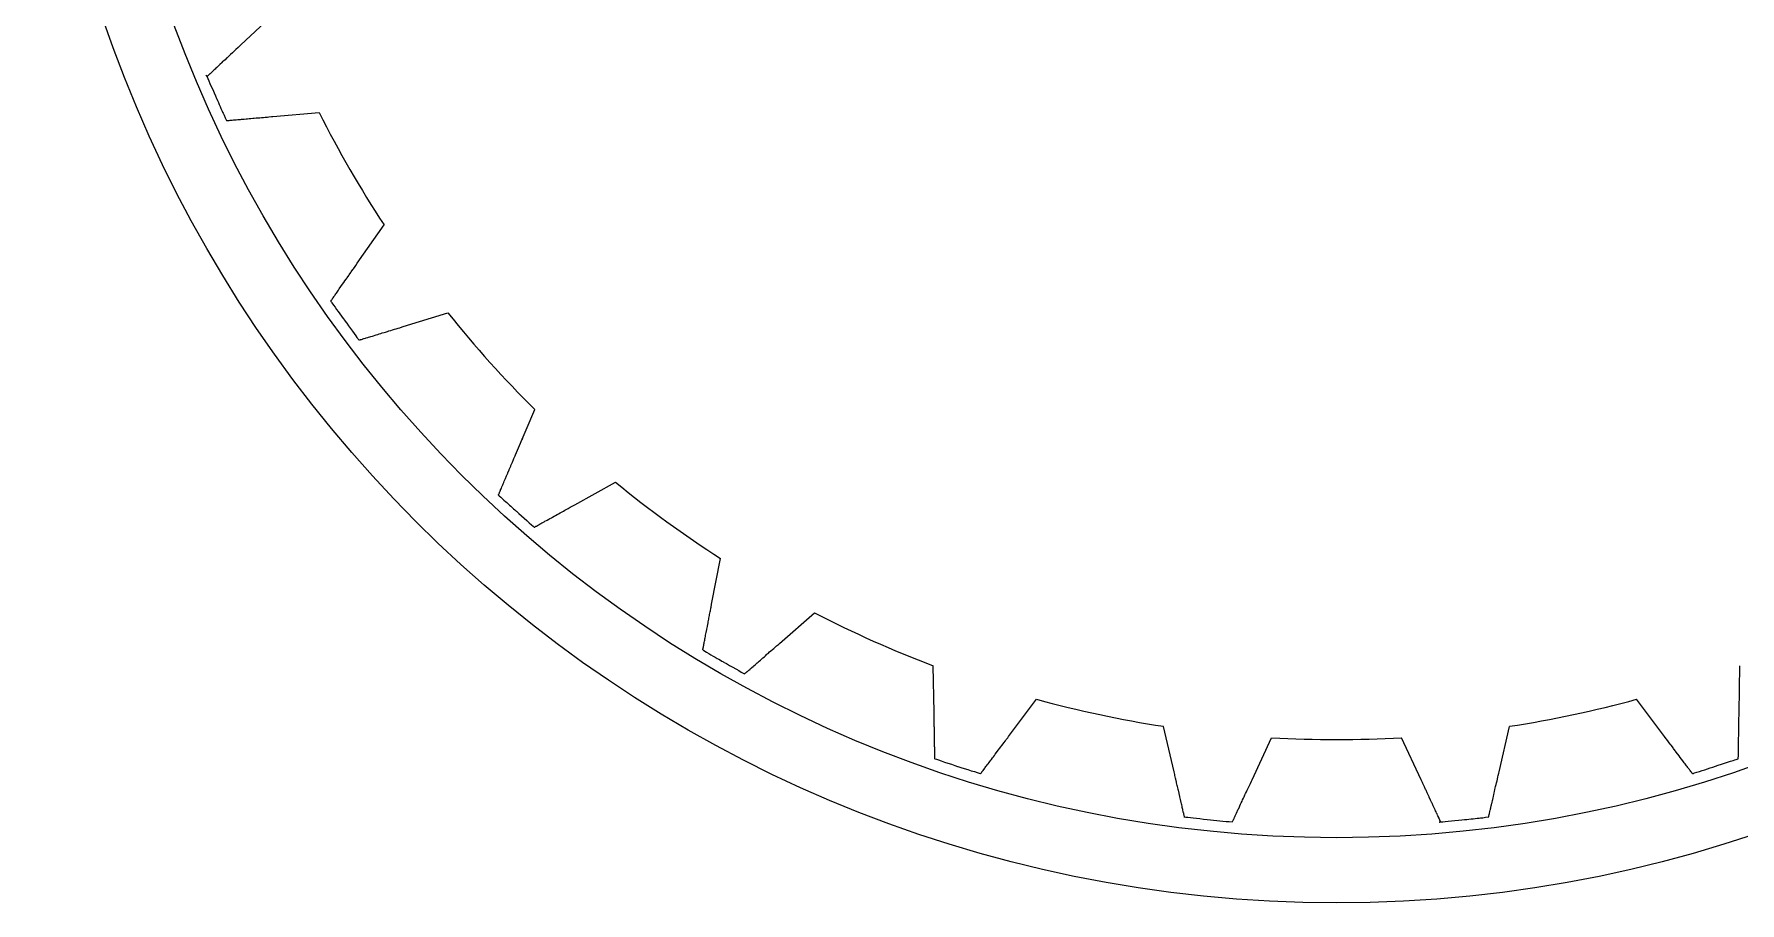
# Model space of a CAD drawing. Header units: millimetres. Extents: x -15 to 15, y -15 to 15.
# Drawn here: x -15 to 4.64, y -15 to -5 of the extents above; entities that cross this region are included whole.
import ezdxf

# ---------------------------------------------------------------- set-up
doc = ezdxf.new("R2010")
doc.units = ezdxf.units.MM

msp = doc.modelspace()

# ---------------------------------------------------------------- linework, layer by layer
at = {"color": 7, "linetype": 'Continuous', "lineweight": 25}
for p, q in [((-11.584, -8.074), (-11.578, -8.082)), ((-11.126, -8.482), (-11.126, -8.482)), ((-9.377, -9.658), (-9.381, -9.666)), ((-9.652, -10.306), (-9.643, -10.314)), ((-9.149, -10.626), (-9.149, -10.626)), ((4.099, -13.512), (4.109, -13.509)), ((1.806, -13.776), (1.806, -13.776))]:
    msp.add_line(p, q, dxfattribs=at)
at = {"color": 7, "linetype": 'Continuous', "lineweight": 25, "flags": 128}
for points in [[(-12.227, -4.759), (-12.619, -5.125), (-12.643, -5.147), (-12.651, -5.155), (-12.676, -5.177), (-12.683, -5.185), (-12.708, -5.207), (-12.715, -5.214), (-12.739, -5.236), (-12.746, -5.243), (-12.769, -5.264), (-12.776, -5.271), (-12.779, -5.274), (-12.805, -5.298), (-12.808, -5.301), (-12.833, -5.324), (-12.835, -5.326), (-12.86, -5.349), (-12.883, -5.371), (-12.896, -5.383), (-12.906, -5.393), (-12.916, -5.402), (-12.927, -5.412), (-12.935, -5.419), (-12.946, -5.429), (-12.951, -5.435), (-12.962, -5.445), (-12.966, -5.448), (-12.974, -5.456), (-12.977, -5.458), (-12.985, -5.466), (-12.988, -5.469), (-12.994, -5.475), (-12.997, -5.477), (-13.001, -5.481), (-13.004, -5.484), (-13.006, -5.486), (-13.008, -5.487), (-13.008, -5.487), (-13.009, -5.489), (-13.01, -5.489), (-13.01, -5.489)], [(-12.784, -5.995), (-12.784, -5.995), (-12.783, -5.995), (-12.782, -5.995), (-12.778, -5.995), (-12.777, -5.995), (-12.771, -5.994), (-12.768, -5.994), (-12.76, -5.993), (-12.757, -5.993), (-12.755, -5.993), (-12.742, -5.992), (-12.739, -5.991), (-12.725, -5.99), (-12.72, -5.99), (-12.705, -5.988), (-12.697, -5.988), (-12.682, -5.986), (-12.68, -5.986), (-12.672, -5.985), (-12.653, -5.984), (-12.643, -5.983), (-12.624, -5.981), (-12.612, -5.98), (-12.592, -5.978), (-12.579, -5.977), (-12.559, -5.976), (-12.543, -5.974), (-12.522, -5.972), (-12.505, -5.971), (-12.483, -5.969), (-12.466, -5.967), (-12.442, -5.965), (-12.425, -5.964), (-12.401, -5.962), (-12.383, -5.96), (-12.357, -5.958), (-12.34, -5.956), (-12.313, -5.954), (-12.296, -5.953), (-12.268, -5.95), (-12.252, -5.949), (-11.718, -5.902)], [(-11.584, -8.074), (-11.584, -8.074), (-11.584, -8.074), (-11.583, -8.072), (-11.583, -8.072), (-11.581, -8.07), (-11.58, -8.067), (-11.578, -8.065), (-11.574, -8.06), (-11.572, -8.057), (-11.567, -8.05), (-11.565, -8.047), (-11.558, -8.037), (-11.556, -8.034), (-11.55, -8.025), (-11.547, -8.021), (-11.538, -8.009), (-11.534, -8.002), (-11.526, -7.99), (-11.519, -7.981), (-11.511, -7.969), (-11.503, -7.958), (-11.495, -7.946), (-11.485, -7.932), (-11.467, -7.906), (-11.447, -7.878), (-11.445, -7.876), (-11.426, -7.848), (-11.424, -7.845), (-11.404, -7.816), (-11.401, -7.812), (-11.395, -7.804), (-11.377, -7.779), (-11.372, -7.77), (-11.353, -7.744), (-11.347, -7.735), (-11.328, -7.708), (-11.322, -7.7), (-11.303, -7.673), (-11.296, -7.663), (-11.278, -7.636), (-10.97, -7.197)], [(-11.258, -8.522), (-11.258, -8.522), (-11.257, -8.522), (-11.256, -8.522), (-11.252, -8.52), (-11.251, -8.52), (-11.245, -8.518), (-11.242, -8.517), (-11.236, -8.515), (-11.232, -8.514), (-11.23, -8.514), (-11.218, -8.51), (-11.215, -8.509), (-11.202, -8.505), (-11.197, -8.503), (-11.182, -8.499), (-11.175, -8.497), (-11.161, -8.492), (-11.158, -8.492), (-11.15, -8.489), (-11.132, -8.484), (-11.123, -8.481), (-11.104, -8.475), (-11.093, -8.472), (-11.074, -8.466), (-11.061, -8.462), (-11.042, -8.456), (-11.027, -8.451), (-11.006, -8.445), (-10.991, -8.44), (-10.969, -8.434), (-10.953, -8.429), (-10.93, -8.422), (-10.914, -8.417), (-10.891, -8.41), (-10.873, -8.404), (-10.849, -8.397), (-10.832, -8.392), (-10.806, -8.384), (-10.79, -8.379), (-10.763, -8.371), (-10.748, -8.366), (-10.234, -8.209)], [(-9.652, -10.306), (-9.652, -10.306), (-9.652, -10.306), (-9.652, -10.304), (-9.651, -10.304), (-9.65, -10.301), (-9.649, -10.299), (-9.648, -10.295), (-9.646, -10.29), (-9.644, -10.287), (-9.641, -10.279), (-9.639, -10.275), (-9.635, -10.264), (-9.633, -10.261), (-9.629, -10.251), (-9.627, -10.246), (-9.621, -10.233), (-9.618, -10.226), (-9.612, -10.212), (-9.608, -10.202), (-9.603, -10.189), (-9.597, -10.176), (-9.591, -10.162), (-9.585, -10.147), (-9.572, -10.117), (-9.559, -10.086), (-9.558, -10.083), (-9.545, -10.052), (-9.543, -10.048), (-9.529, -10.016), (-9.528, -10.012), (-9.524, -10.003), (-9.511, -9.974), (-9.508, -9.965), (-9.495, -9.935), (-9.491, -9.926), (-9.478, -9.895), (-9.474, -9.885), (-9.461, -9.855), (-9.456, -9.844), (-9.444, -9.814), (-9.234, -9.32)], [(-9.24, -10.677), (-9.24, -10.677), (-9.239, -10.676), (-9.239, -10.676), (-9.235, -10.674), (-9.234, -10.673), (-9.229, -10.67), (-9.226, -10.669), (-9.22, -10.665), (-9.217, -10.663), (-9.215, -10.663), (-9.204, -10.656), (-9.201, -10.655), (-9.189, -10.648), (-9.184, -10.645), (-9.171, -10.638), (-9.164, -10.634), (-9.151, -10.627), (-9.149, -10.626), (-9.142, -10.622), (-9.125, -10.613), (-9.117, -10.608), (-9.099, -10.599), (-9.09, -10.593), (-9.072, -10.583), (-9.06, -10.577), (-9.043, -10.567), (-9.029, -10.559), (-9.01, -10.549), (-8.996, -10.541), (-8.976, -10.53), (-8.961, -10.522), (-8.94, -10.51), (-8.925, -10.502), (-8.904, -10.49), (-8.888, -10.481), (-8.866, -10.469), (-8.85, -10.46), (-8.827, -10.447), (-8.812, -10.439), (-8.788, -10.426), (-8.773, -10.418), (-8.304, -10.158)], [(-7.299, -12.087), (-7.299, -12.087), (-7.299, -12.087), (-7.298, -12.085), (-7.298, -12.085), (-7.298, -12.083), (-7.297, -12.08), (-7.297, -12.076), (-7.296, -12.071), (-7.295, -12.067), (-7.293, -12.059), (-7.292, -12.055), (-7.29, -12.043), (-7.289, -12.04), (-7.287, -12.029), (-7.286, -12.024), (-7.284, -12.009), (-7.282, -12.002), (-7.279, -11.987), (-7.277, -11.977), (-7.274, -11.962), (-7.272, -11.949), (-7.269, -11.935), (-7.266, -11.918), (-7.26, -11.886), (-7.253, -11.853), (-7.253, -11.85), (-7.246, -11.817), (-7.245, -11.813), (-7.239, -11.778), (-7.238, -11.774), (-7.236, -11.764), (-7.23, -11.734), (-7.228, -11.724), (-7.222, -11.692), (-7.22, -11.682), (-7.214, -11.65), (-7.212, -11.639), (-7.205, -11.607), (-7.203, -11.595), (-7.197, -11.563), (-7.094, -11.036)], [(-6.819, -12.365), (-6.819, -12.365), (-6.817, -12.364), (-6.817, -12.363), (-6.814, -12.361), (-6.813, -12.36), (-6.808, -12.356), (-6.806, -12.354), (-6.801, -12.349), (-6.798, -12.347), (-6.797, -12.345), (-6.787, -12.337), (-6.785, -12.335), (-6.774, -12.326), (-6.77, -12.322), (-6.759, -12.313), (-6.753, -12.307), (-6.742, -12.298), (-6.74, -12.296), (-6.734, -12.291), (-6.719, -12.278), (-6.712, -12.272), (-6.697, -12.259), (-6.689, -12.252), (-6.673, -12.238), (-6.663, -12.229), (-6.648, -12.216), (-6.636, -12.206), (-6.62, -12.192), (-6.608, -12.181), (-6.59, -12.166), (-6.578, -12.155), (-6.56, -12.139), (-6.547, -12.128), (-6.529, -12.112), (-6.515, -12.1), (-6.495, -12.083), (-6.482, -12.072), (-6.462, -12.054), (-6.449, -12.043), (-6.428, -12.025), (-6.416, -12.014), (-6.011, -11.662)], [(-4.626, -13.341), (-4.626, -13.341), (-4.626, -13.341), (-4.626, -13.339), (-4.626, -13.338), (-4.626, -13.336), (-4.626, -13.333), (-4.626, -13.329), (-4.626, -13.324), (-4.626, -13.32), (-4.627, -13.312), (-4.627, -13.308), (-4.627, -13.296), (-4.627, -13.292), (-4.627, -13.281), (-4.627, -13.276), (-4.627, -13.261), (-4.628, -13.254), (-4.628, -13.239), (-4.628, -13.228), (-4.628, -13.213), (-4.629, -13.2), (-4.629, -13.185), (-4.629, -13.169), (-4.63, -13.136), (-4.63, -13.102), (-4.63, -13.099), (-4.631, -13.065), (-4.631, -13.061), (-4.632, -13.026), (-4.632, -13.022), (-4.632, -13.012), (-4.632, -12.98), (-4.633, -12.97), (-4.633, -12.938), (-4.633, -12.928), (-4.634, -12.895), (-4.634, -12.884), (-4.635, -12.851), (-4.635, -12.839), (-4.635, -12.807), (-4.645, -12.27)], [(4.626, -13.341), (4.626, -13.341), (4.626, -13.339), (4.626, -13.339), (4.626, -13.335), (4.626, -13.333), (4.626, -13.327), (4.626, -13.324), (4.627, -13.317), (4.627, -13.313), (4.627, -13.312), (4.627, -13.299), (4.627, -13.296), (4.627, -13.282), (4.627, -13.276), (4.627, -13.261), (4.628, -13.254), (4.628, -13.239), (4.628, -13.236), (4.628, -13.228), (4.628, -13.209), (4.629, -13.2), (4.629, -13.18), (4.629, -13.168), (4.629, -13.148), (4.63, -13.135), (4.63, -13.115), (4.63, -13.099), (4.631, -13.077), (4.631, -13.061), (4.631, -13.038), (4.632, -13.021), (4.632, -12.998), (4.632, -12.98), (4.633, -12.957), (4.633, -12.938), (4.634, -12.912), (4.634, -12.895), (4.634, -12.868), (4.635, -12.851), (4.635, -12.823), (4.635, -12.807), (4.645, -12.27)], [(-4.099, -13.512), (-4.099, -13.512), (-4.098, -13.511), (-4.098, -13.51), (-4.095, -13.507), (-4.094, -13.506), (-4.091, -13.501), (-4.089, -13.499), (-4.085, -13.493), (-4.083, -13.49), (-4.081, -13.489), (-4.074, -13.479), (-4.072, -13.476), (-4.063, -13.465), (-4.06, -13.46), (-4.051, -13.449), (-4.046, -13.442), (-4.038, -13.431), (-4.036, -13.428), (-4.031, -13.422), (-4.02, -13.407), (-4.014, -13.399), (-4.002, -13.383), (-3.995, -13.374), (-3.983, -13.358), (-3.975, -13.348), (-3.963, -13.332), (-3.953, -13.319), (-3.94, -13.302), (-3.931, -13.289), (-3.917, -13.27), (-3.907, -13.257), (-3.892, -13.238), (-3.882, -13.224), (-3.868, -13.205), (-3.857, -13.19), (-3.841, -13.17), (-3.831, -13.156), (-3.814, -13.134), (-3.804, -13.121), (-3.787, -13.099), (-3.778, -13.086), (-3.455, -12.657)], [(4.099, -13.512), (4.099, -13.512), (4.099, -13.512), (4.098, -13.51), (4.097, -13.51), (4.096, -13.508), (4.094, -13.506), (4.092, -13.503), (4.089, -13.499), (4.086, -13.495), (4.081, -13.489), (4.079, -13.486), (4.072, -13.476), (4.07, -13.473), (4.063, -13.464), (4.06, -13.461), (4.051, -13.449), (4.046, -13.442), (4.037, -13.431), (4.031, -13.422), (4.022, -13.41), (4.014, -13.399), (4.005, -13.388), (3.995, -13.375), (3.976, -13.348), (3.955, -13.321), (3.953, -13.319), (3.933, -13.292), (3.931, -13.289), (3.909, -13.261), (3.907, -13.257), (3.901, -13.249), (3.882, -13.224), (3.876, -13.216), (3.857, -13.19), (3.85, -13.182), (3.831, -13.156), (3.824, -13.147), (3.804, -13.121), (3.797, -13.111), (3.778, -13.086), (3.455, -12.657)], [(-1.751, -14.011), (-1.751, -14.011), (-1.751, -14.011), (-1.752, -14.009), (-1.752, -14.009), (-1.752, -14.006), (-1.753, -14.004), (-1.754, -14), (-1.755, -13.995), (-1.756, -13.991), (-1.758, -13.983), (-1.759, -13.979), (-1.761, -13.967), (-1.762, -13.964), (-1.765, -13.953), (-1.766, -13.948), (-1.769, -13.934), (-1.771, -13.926), (-1.774, -13.912), (-1.777, -13.901), (-1.78, -13.887), (-1.783, -13.873), (-1.786, -13.859), (-1.79, -13.843), (-1.797, -13.811), (-1.805, -13.778), (-1.806, -13.776), (-1.813, -13.742), (-1.814, -13.739), (-1.822, -13.704), (-1.823, -13.7), (-1.825, -13.69), (-1.832, -13.66), (-1.835, -13.65), (-1.842, -13.619), (-1.844, -13.609), (-1.852, -13.577), (-1.854, -13.566), (-1.861, -13.534), (-1.864, -13.522), (-1.871, -13.491), (-1.992, -12.968)], [(-1.2, -14.069), (-1.2, -14.069), (-1.199, -14.068), (-1.199, -14.067), (-1.197, -14.063), (-1.197, -14.062), (-1.194, -14.057), (-1.193, -14.054), (-1.19, -14.047), (-1.189, -14.044), (-1.188, -14.043), (-1.182, -14.031), (-1.181, -14.028), (-1.175, -14.015), (-1.173, -14.01), (-1.167, -13.997), (-1.163, -13.99), (-1.157, -13.976), (-1.156, -13.974), (-1.152, -13.967), (-1.144, -13.949), (-1.14, -13.941), (-1.132, -13.923), (-1.127, -13.913), (-1.119, -13.894), (-1.113, -13.882), (-1.105, -13.864), (-1.098, -13.85), (-1.089, -13.83), (-1.082, -13.815), (-1.072, -13.795), (-1.065, -13.78), (-1.055, -13.758), (-1.048, -13.742), (-1.038, -13.721), (-1.03, -13.704), (-1.019, -13.681), (-1.012, -13.665), (-1, -13.64), (-0.993, -13.625), (-0.981, -13.6), (-0.974, -13.585), (-0.748, -13.099)], [(1.2, -14.069), (1.2, -14.069), (1.2, -14.069), (1.199, -14.067), (1.199, -14.067), (1.198, -14.065), (1.197, -14.062), (1.195, -14.059), (1.193, -14.054), (1.191, -14.05), (1.188, -14.042), (1.186, -14.039), (1.181, -14.028), (1.18, -14.025), (1.175, -14.015), (1.173, -14.011), (1.166, -13.997), (1.163, -13.99), (1.157, -13.976), (1.152, -13.967), (1.146, -13.954), (1.14, -13.941), (1.134, -13.928), (1.127, -13.913), (1.113, -13.883), (1.099, -13.852), (1.098, -13.85), (1.083, -13.819), (1.082, -13.816), (1.067, -13.784), (1.065, -13.78), (1.061, -13.771), (1.048, -13.742), (1.043, -13.733), (1.03, -13.704), (1.025, -13.695), (1.012, -13.665), (1.007, -13.655), (0.993, -13.625), (0.988, -13.614), (0.974, -13.585), (0.748, -13.099)], [(1.751, -14.011), (1.751, -14.011), (1.752, -14.009), (1.752, -14.009), (1.753, -14.005), (1.753, -14.004), (1.754, -13.998), (1.755, -13.995), (1.757, -13.988), (1.757, -13.984), (1.758, -13.983), (1.761, -13.97), (1.761, -13.967), (1.765, -13.953), (1.766, -13.948), (1.769, -13.934), (1.771, -13.926), (1.774, -13.912), (1.775, -13.909), (1.777, -13.901), (1.781, -13.883), (1.783, -13.873), (1.788, -13.854), (1.79, -13.843), (1.795, -13.823), (1.798, -13.81), (1.802, -13.791), (1.806, -13.775), (1.811, -13.754), (1.814, -13.739), (1.819, -13.716), (1.823, -13.7), (1.828, -13.677), (1.832, -13.66), (1.838, -13.637), (1.842, -13.619), (1.848, -13.594), (1.852, -13.577), (1.858, -13.55), (1.861, -13.534), (1.868, -13.507), (1.871, -13.491), (1.992, -12.968)]]:
    msp.add_lwpolyline(points, dxfattribs=at)
at = {"color": 7, "linetype": 'Continuous', "lineweight": 25}
for radius in [15, 14.25]:
    msp.add_circle((0, 0), radius, dxfattribs=at)
for centre, radius, start, end in [((0, 0), 13.12, 206.7335, 213.2665), ((0, 0), 13.12, 218.7336, 225.2664), ((0, 0), 13.12, 230.7336, 237.2664), ((0, 0), 13.12, 242.7335, 249.2665), ((0, 0), 13.12, 254.7335, 261.2665), ((0, 0), 13.12, 278.7335, 285.2665), ((0, 0), 13.12, 266.7334, 273.2666), ((-0.457, -5.074), 9.025, 263.4323, 265.2773)]:
    msp.add_arc(centre, radius, start, end, dxfattribs=at)
for points, knots in [([(-13.01, -5.489), (-13.016, -5.474), (-13.031, -5.439), (-12.932, -5.665), (-12.898, -5.742), (-12.874, -5.796), (-12.838, -5.879), (-12.824, -5.908), (-12.804, -5.952), (-12.784, -5.995)], [0, 0, 0, 0, 0.2597835, 0.6261415, 0.6276148, 0.6289985, 0.8560948, 0.8564524, 1, 1, 1, 1]), ([(-11.578, -8.082), (-11.576, -8.085), (-11.575, -8.087), (-11.524, -8.157), (-11.471, -8.23), (-11.371, -8.367), (-11.289, -8.481), (-11.27, -8.507), (-11.264, -8.515), (-11.258, -8.522)], [0, 0, 0, 0, 0.045965, 0.047205, 0.486338, 0.489544, 0.923783, 0.927366, 1, 1, 1, 1]), ([(-9.643, -10.314), (-9.619, -10.337), (-9.595, -10.359), (-9.533, -10.415), (-9.489, -10.454), (-9.378, -10.554), (-9.263, -10.657), (-9.241, -10.676), (-9.24, -10.677)], [0, 0, 0, 0, 0.176909, 0.177855, 0.490386, 0.492997, 0.992423, 1, 1, 1, 1]), ([(-7.299, -12.087), (-7.3, -12.087), (-7.308, -12.082), (-7.186, -12.155), (-7.11, -12.199), (-7.084, -12.213), (-6.979, -12.274), (-6.844, -12.35), (-6.819, -12.364), (-6.819, -12.365)], [0, 0, 0, 0, 0.072137, 0.391487, 0.391773, 0.534608, 0.535668, 0.994682, 1, 1, 1, 1]), ([(-4.626, -13.341), (-4.631, -13.339), (-4.649, -13.333), (-4.447, -13.402), (-4.363, -13.429), (-4.275, -13.458), (-4.126, -13.504), (-4.099, -13.512), (-4.099, -13.512)], [0, 0, 0, 0, 0.1486, 0.571328, 0.572675, 0.573989, 0.996695, 1, 1, 1, 1]), ([(4.109, -13.509), (4.112, -13.508), (4.114, -13.507), (4.197, -13.481), (4.283, -13.453), (4.443, -13.401), (4.577, -13.357), (4.608, -13.347), (4.617, -13.344), (4.626, -13.341)], [0, 0, 0, 0, 0.0460703, 0.0473126, 0.4863586, 0.4895658, 0.9237357, 0.9273556, 1, 1, 1, 1]), ([(-1.751, -14.011), (-1.759, -14.01), (-1.782, -14.008), (-1.604, -14.027), (-1.489, -14.04)], [0, 0, 0, 0, 0.3543405, 1, 1, 1, 1]), ([(1.2, -14.069), (1.185, -14.07), (1.147, -14.074), (1.392, -14.05), (1.476, -14.041), (1.534, -14.035), (1.625, -14.026), (1.656, -14.023), (1.704, -14.017), (1.751, -14.011)], [0, 0, 0, 0, 0.255971, 0.624217, 0.625697, 0.627088, 0.855349, 0.855712, 1, 1, 1, 1])]:
    msp.add_open_spline(points, degree=3, knots=knots, dxfattribs=at)

doc.saveas('drawing.dxf')
